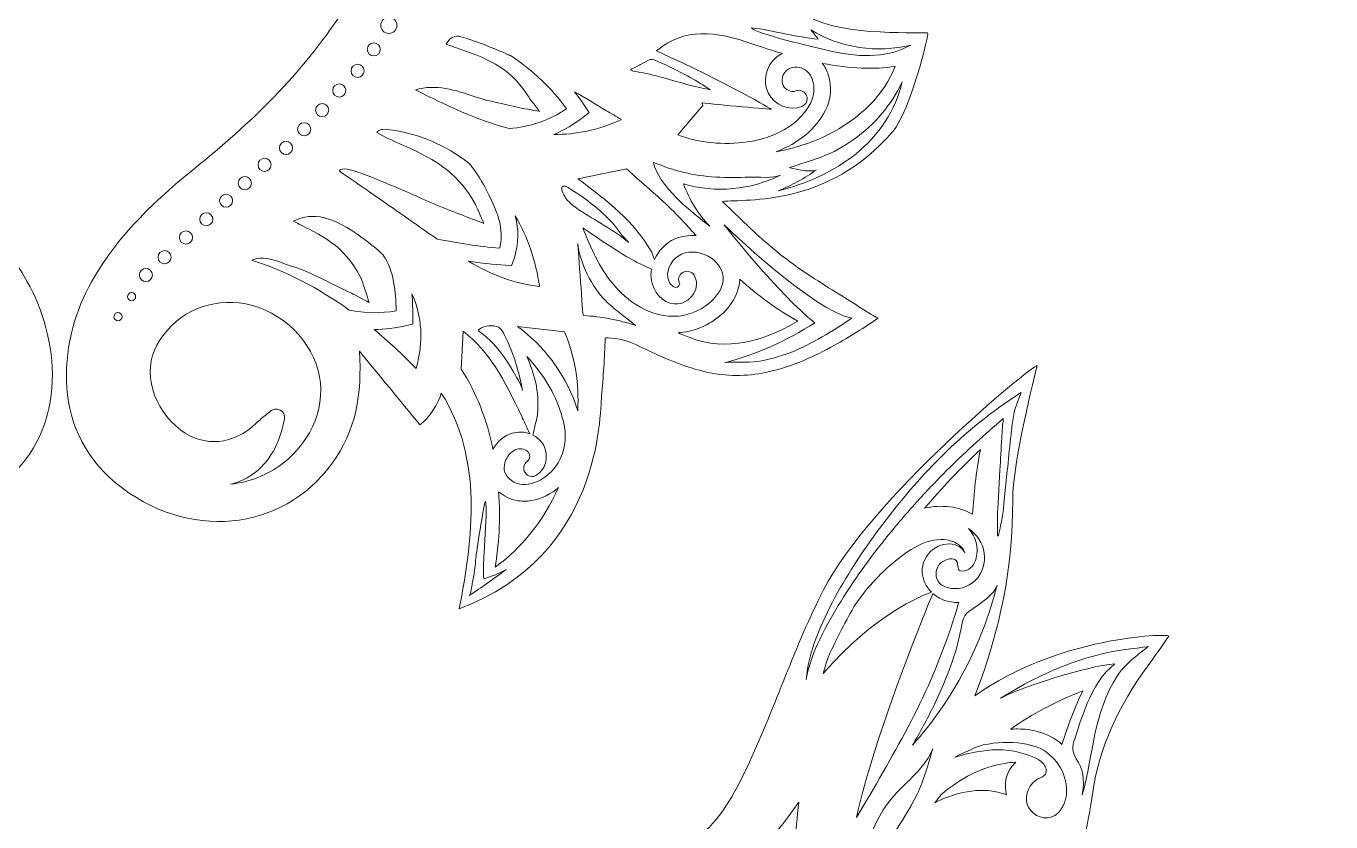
# Model space of a CAD drawing. Header units: millimetres. Extents: x 987 to 1293, y -356 to 1062.
# Drawn here: x 1136.1 to 1293, y 653.1 to 748.9 of the extents above; entities that cross this region are included whole.
import ezdxf

# ---------------------------------------------------------------- set-up
doc = ezdxf.new("R2010")
doc.units = ezdxf.units.MM
doc.header["$MEASUREMENT"] = 0
doc.layers.add('Layer 3', color=7, linetype='Continuous')
doc.layers.add('Layer 4', color=7, linetype='Continuous')

msp = doc.modelspace()

# ---------------------------------------------------------------- linework, layer by layer
at = {"layer": 'Layer 3', "lineweight": 0}
for points, knots in [([(1016.74, 805.78), (1016.9, 805.63), (1017.07, 805.48), (1017.22, 805.33), (1017.57, 804.98), (1017.93, 804.65), (1018.25, 804.27), (1018.34, 804.17), (1018.44, 804.05), (1018.53, 803.93), (1021.75, 801.19), (1028.39, 793.09), (1033.55, 782.46), (1036.34, 776.71), (1041.5, 773.65), (1042.36, 772.68), (1037.65, 773.29), (1031.32, 776.51), (1031.24, 776.54), (1030.9, 776.72), (1029.5, 777.38), (1029.5, 777.38), (1029.5, 777.38), (1029.73, 775.84), (1029.8, 775.47), (1029.86, 775.15), (1029.91, 774.82), (1029.96, 774.51), (1029.91, 774.57), (1029.87, 774.64), (1029.82, 774.7), (1030.01, 774.05), (1030.13, 773.39), (1030.21, 772.72), (1030.3, 772.02), (1031.82, 766.92), (1032.51, 765.06), (1032.7, 764.53), (1032.9, 764.01), (1033.1, 763.49), (1033.32, 762.94), (1033.6, 762.42), (1033.88, 761.91), (1034.42, 760.92), (1034.84, 759.82), (1035.62, 759.01), (1043.05, 751.29), (1047.11, 751.35), (1050.06, 750.15), (1045.86, 747.55), (1035.83, 748.29), (1035.63, 748.1), (1035.42, 747.9), (1037.76, 738.64), (1039.81, 736.25), (1047.61, 727.16), (1057.32, 728.13), (1060.31, 727.82), (1059.79, 727.32), (1059.28, 726.83), (1058.78, 726.35), (1056.81, 724.46), (1054.95, 722.68), (1052.93, 721.12), (1050.83, 719.49), (1048.51, 718.05), (1046.26, 716.65), (1045.22, 716), (1044.14, 715.33), (1043.09, 714.65), (1042.69, 714.39), (1042.18, 714.09), (1041.59, 713.78), (1043.29, 712.62), (1045.02, 711.51), (1046.82, 710.52), (1049.28, 709.16), (1051.88, 707.97), (1054.63, 707.34), (1056.99, 706.79), (1059.41, 706.73), (1061.79, 707.2), (1064.1, 707.66), (1066.32, 708.52), (1068.44, 709.51), (1069.43, 709.97), (1070.41, 710.44), (1071.41, 710.88), (1072.18, 711.21), (1074.41, 711.56), (1074.42, 711.36), (1074.5, 709.03), (1074.63, 706.7), (1074.85, 704.37), (1075.06, 702.06), (1074.85, 685.24), (1091.99, 678.78), (1090.27, 687.21), (1089.15, 696.96), (1094.13, 704.76), (1094.4, 703.58), (1095.68, 701.66), (1096.7, 700.92), (1099.2, 703.98), (1101.59, 706.89), (1103.98, 709.79), (1103.67, 704.61), (1104.35, 700.28), (1107.32, 696.22), (1113.28, 688.1), (1124.68, 686.84), (1133.31, 693.96), (1141.53, 700.75), (1139.88, 711.68), (1136.21, 718.16), (1132.99, 723.88), (1128.3, 728.19), (1123.26, 732.25), (1116.49, 737.72), (1110.38, 743.8), (1105.64, 751.22), (1101.57, 757.59), (1100.49, 764.31), (1102.34, 771.5), (1103.3, 775.22), (1104.51, 778.91), (1105.95, 782.47), (1110.1, 792.8), (1110.67, 802.93), (1105.61, 813.23), (1101.13, 822.34), (1096.13, 831.01), (1089.63, 838.89), (1081.52, 848.71), (1072.85, 857.83), (1062.86, 865.78), (1058.31, 868.83), (1047.22, 887.77), (1038.05, 892.97), (1037.89, 893.06), (1035.97, 893.93), (1035.97, 893.93), (1035.97, 893.93), (1045.48, 872.94), (1045.83, 863.03), (1045.76, 860.18), (1044.68, 857.16), (1043.86, 855.04), (1043, 852.82), (1041.94, 850.68), (1041.24, 848.4), (1040.86, 847.19), (1040.55, 845.96), (1040.21, 844.74), (1040.19, 844.39), (1040.16, 844.03), (1040.14, 843.68), (1040.07, 842.07), (1040.1, 840.4), (1040.5, 838.83), (1040.53, 838.71), (1040.8, 837.85), (1040.8, 837.85), (1040.8, 837.55), (1036.53, 841.27), (1036.53, 841.27), (1036.53, 841.27), (1036, 836.04), (1035.72, 834.26), (1035.5, 832.77), (1035.24, 831.29), (1035.04, 829.8), (1034.96, 829.19), (1034.93, 828.57), (1034.84, 827.95), (1034.77, 827.53), (1035.09, 824.01), (1035.27, 822.26), (1035.43, 821.57), (1035.52, 820.85), (1035.64, 820.19), (1035.94, 818.65), (1036.73, 817.29), (1037.17, 815.79), (1037.23, 815.59), (1037.05, 815.41), (1036.85, 815.49), (1035.14, 816.17), (1030.01, 819.1), (1030.01, 819.1), (1029.83, 819.25), (1028.55, 820.12), (1028.55, 820.12), (1028.55, 820.12), (1028.45, 818.7), (1028.38, 818.32), (1026.44, 808.35), (1031.28, 800.23), (1031.74, 799.38), (1031.17, 799.85), (1030.59, 800.31), (1029.99, 800.76), (1029.95, 800.77), (1029.92, 800.8), (1029.89, 800.83), (1026.79, 803.16), (1023.38, 805.13), (1019.14, 805.86), (1019.1, 805.87), (1018.05, 805.87), (1017.36, 805.86), (1017.24, 805.84), (1017.12, 805.82), (1016.99, 805.8), (1016.91, 805.8), (1016.83, 805.79), (1016.74, 805.78)], [0, 0, 0, 0, 1, 1, 1, 2, 2, 2, 3, 3, 3, 4, 4, 4, 5, 5, 5, 6, 6, 6, 7, 7, 7, 8, 8, 8, 9, 9, 9, 10, 10, 10, 11, 11, 11, 12, 12, 12, 13, 13, 13, 14, 14, 14, 15, 15, 15, 16, 16, 16, 17, 17, 17, 18, 18, 18, 19, 19, 19, 20, 20, 20, 21, 21, 21, 22, 22, 22, 23, 23, 23, 24, 24, 24, 25, 25, 25, 26, 26, 26, 27, 27, 27, 28, 28, 28, 29, 29, 29, 30, 30, 30, 31, 31, 31, 32, 32, 32, 33, 33, 33, 34, 34, 34, 35, 35, 35, 36, 36, 36, 37, 37, 37, 38, 38, 38, 39, 39, 39, 40, 40, 40, 41, 41, 41, 42, 42, 42, 43, 43, 43, 44, 44, 44, 45, 45, 45, 46, 46, 46, 47, 47, 47, 48, 48, 48, 49, 49, 49, 50, 50, 50, 51, 51, 51, 52, 52, 52, 53, 53, 53, 54, 54, 54, 55, 55, 55, 56, 56, 56, 57, 57, 57, 58, 58, 58, 59, 59, 59, 60, 60, 60, 61, 61, 61, 62, 62, 62, 63, 63, 63, 64, 64, 64, 65, 65, 65, 66, 66, 66, 67, 67, 67, 68, 68, 68, 69, 69, 69, 70, 70, 70, 71, 71, 71, 72, 72, 72, 72]), ([(1263.16, 805.8), (1263.03, 805.82), (1262.91, 805.84), (1262.79, 805.86), (1262.1, 805.87), (1261.05, 805.87), (1261.01, 805.86), (1256.77, 805.13), (1253.36, 803.16), (1250.26, 800.83), (1250.23, 800.8), (1250.2, 800.77), (1250.16, 800.76), (1249.57, 800.31), (1248.98, 799.85), (1248.41, 799.38), (1248.87, 800.23), (1253.71, 808.35), (1251.77, 818.32), (1251.7, 818.7), (1251.6, 820.12), (1251.6, 820.12), (1251.6, 820.12), (1250.32, 819.25), (1250.14, 819.1), (1250.14, 819.1), (1245.01, 816.17), (1243.3, 815.49), (1243.1, 815.41), (1242.92, 815.59), (1242.98, 815.79), (1243.42, 817.29), (1244.21, 818.65), (1244.51, 820.19), (1244.63, 820.85), (1244.72, 821.57), (1244.88, 822.26), (1245.06, 824.01), (1245.38, 827.53), (1245.31, 827.95), (1245.23, 828.57), (1245.19, 829.19), (1245.11, 829.8), (1244.91, 831.29), (1244.65, 832.77), (1244.43, 834.26), (1244.15, 836.04), (1243.62, 841.27), (1243.62, 841.27), (1243.62, 841.27), (1239.35, 837.55), (1239.35, 837.85), (1239.35, 837.85), (1239.62, 838.71), (1239.65, 838.83), (1240.05, 840.4), (1240.08, 842.07), (1240.01, 843.68), (1239.99, 844.03), (1239.96, 844.39), (1239.94, 844.74), (1239.6, 845.96), (1239.29, 847.19), (1238.91, 848.4), (1238.21, 850.68), (1237.16, 852.82), (1236.29, 855.04), (1235.47, 857.16), (1234.39, 860.18), (1234.32, 863.03), (1234.67, 872.94), (1244.18, 893.93), (1244.18, 893.93), (1244.18, 893.93), (1242.27, 893.06), (1242.1, 892.97), (1232.93, 887.77), (1221.84, 868.83), (1217.29, 865.78), (1207.3, 857.83), (1198.63, 848.71), (1190.53, 838.89), (1184.02, 831.01), (1179.02, 822.34), (1174.54, 813.23), (1169.48, 802.93), (1170.05, 792.8), (1174.21, 782.47), (1175.64, 778.91), (1176.85, 775.22), (1177.81, 771.5), (1179.66, 764.31), (1178.58, 757.59), (1174.51, 751.22), (1169.77, 743.8), (1163.66, 737.72), (1156.89, 732.25), (1151.85, 728.19), (1147.17, 723.88), (1143.94, 718.16), (1140.27, 711.68), (1138.62, 700.75), (1146.84, 693.96), (1155.47, 686.84), (1166.87, 688.1), (1172.83, 696.22), (1175.8, 700.28), (1176.48, 704.61), (1176.18, 709.79), (1178.56, 706.89), (1180.95, 703.98), (1183.45, 700.92), (1184.47, 701.66), (1185.75, 703.58), (1186.02, 704.76), (1191, 696.96), (1189.88, 687.21), (1188.16, 678.78), (1205.3, 685.24), (1205.09, 702.06), (1205.3, 704.37), (1205.52, 706.7), (1205.65, 709.03), (1205.73, 711.36), (1205.74, 711.56), (1207.97, 711.21), (1208.74, 710.88), (1209.74, 710.44), (1210.73, 709.97), (1211.71, 709.51), (1213.84, 708.52), (1216.05, 707.66), (1218.36, 707.2), (1220.74, 706.73), (1223.16, 706.79), (1225.52, 707.34), (1228.27, 707.97), (1230.87, 709.16), (1233.33, 710.52), (1235.13, 711.51), (1236.86, 712.62), (1238.56, 713.78), (1237.97, 714.09), (1237.46, 714.39), (1237.06, 714.65), (1236.01, 715.33), (1234.94, 716), (1233.89, 716.65), (1231.64, 718.05), (1229.32, 719.49), (1227.22, 721.12), (1225.2, 722.68), (1223.34, 724.46), (1221.37, 726.35), (1220.87, 726.83), (1220.36, 727.32), (1219.84, 727.82), (1222.83, 728.13), (1232.54, 727.16), (1240.34, 736.25), (1242.39, 738.64), (1244.73, 747.9), (1244.53, 748.1), (1244.32, 748.29), (1234.29, 747.55), (1230.09, 750.15), (1233.04, 751.35), (1237.1, 751.29), (1244.53, 759.01), (1245.31, 759.82), (1245.73, 760.92), (1246.27, 761.91), (1246.55, 762.42), (1246.83, 762.94), (1247.05, 763.49), (1247.25, 764.01), (1247.45, 764.53), (1247.64, 765.06), (1248.33, 766.92), (1249.86, 772.02), (1249.94, 772.72), (1250.02, 773.39), (1250.14, 774.05), (1250.33, 774.7), (1250.28, 774.64), (1250.24, 774.57), (1250.19, 774.51), (1250.24, 774.82), (1250.29, 775.15), (1250.35, 775.47), (1250.42, 775.84), (1250.65, 777.38), (1250.65, 777.38), (1250.65, 777.38), (1249.25, 776.72), (1248.91, 776.54), (1248.84, 776.51), (1242.5, 773.29), (1237.79, 772.68), (1238.65, 773.65), (1243.81, 776.71), (1246.6, 782.46), (1251.76, 793.09), (1258.4, 801.19), (1261.62, 803.93), (1261.71, 804.05), (1261.81, 804.17), (1261.9, 804.27), (1262.22, 804.65), (1262.58, 804.98), (1262.93, 805.33), (1263.08, 805.48), (1263.25, 805.63), (1263.41, 805.78), (1263.32, 805.79), (1263.24, 805.8), (1263.16, 805.8)], [0, 0, 0, 0, 1, 1, 1, 2, 2, 2, 3, 3, 3, 4, 4, 4, 5, 5, 5, 6, 6, 6, 7, 7, 7, 8, 8, 8, 9, 9, 9, 10, 10, 10, 11, 11, 11, 12, 12, 12, 13, 13, 13, 14, 14, 14, 15, 15, 15, 16, 16, 16, 17, 17, 17, 18, 18, 18, 19, 19, 19, 20, 20, 20, 21, 21, 21, 22, 22, 22, 23, 23, 23, 24, 24, 24, 25, 25, 25, 26, 26, 26, 27, 27, 27, 28, 28, 28, 29, 29, 29, 30, 30, 30, 31, 31, 31, 32, 32, 32, 33, 33, 33, 34, 34, 34, 35, 35, 35, 36, 36, 36, 37, 37, 37, 38, 38, 38, 39, 39, 39, 40, 40, 40, 41, 41, 41, 42, 42, 42, 43, 43, 43, 44, 44, 44, 45, 45, 45, 46, 46, 46, 47, 47, 47, 48, 48, 48, 49, 49, 49, 50, 50, 50, 51, 51, 51, 52, 52, 52, 53, 53, 53, 54, 54, 54, 55, 55, 55, 56, 56, 56, 57, 57, 57, 58, 58, 58, 59, 59, 59, 60, 60, 60, 61, 61, 61, 62, 62, 62, 63, 63, 63, 64, 64, 64, 65, 65, 65, 66, 66, 66, 67, 67, 67, 68, 68, 68, 69, 69, 69, 70, 70, 70, 71, 71, 71, 72, 72, 72, 72]), ([(1180.68, 749.02), (1180.68, 748.48), (1180.24, 748.05), (1179.71, 748.05), (1179.17, 748.05), (1178.74, 748.48), (1178.74, 749.02), (1178.74, 749.56), (1179.17, 749.99), (1179.71, 749.99), (1180.24, 749.99), (1180.68, 749.56), (1180.68, 749.02)], [0, 0, 0, 0, 1, 1, 1, 2, 2, 2, 3, 3, 3, 4, 4, 4, 4]), ([(1225.34, 740.89), (1226.07, 739.41), (1227.89, 738.68), (1229.4, 739.26), (1229.91, 739.46), (1230.17, 740.04), (1229.97, 740.55), (1229.78, 741.07), (1229.2, 741.33), (1228.68, 741.13), (1228.14, 740.92), (1227.41, 741.23), (1227.14, 741.78), (1226.86, 742.34), (1227.04, 743.15), (1227.55, 743.58), (1228.07, 744.03), (1228.92, 744.12), (1229.57, 743.8), (1230.22, 743.49), (1230.53, 742.89), (1230.68, 742.44), (1230.97, 741.57), (1230.88, 740.52), (1230.46, 739.71), (1228.7, 736.32), (1224.92, 735.29), (1222.82, 734.98), (1220.04, 734.57), (1216.95, 734.9), (1214.46, 735.83), (1214.46, 735.83), (1217.5, 739.36), (1217.5, 739.36), (1217.5, 739.36), (1217.44, 739.6), (1217.38, 739.7), (1219.13, 739.46), (1225.74, 738.91), (1225.74, 738.91), (1225.74, 738.91), (1220.69, 741.98), (1211.92, 745.94), (1215.25, 748.79), (1219, 748.35), (1223.51, 746.77), (1224.73, 746.34), (1225.91, 745.96), (1227.05, 745.62), (1226.76, 745.48), (1226.49, 745.31), (1226.25, 745.1), (1225.05, 744.08), (1224.66, 742.27), (1225.34, 740.89)], [0, 0, 0, 0, 1, 1, 1, 2, 2, 2, 3, 3, 3, 4, 4, 4, 5, 5, 5, 6, 6, 6, 7, 7, 7, 8, 8, 8, 9, 9, 9, 10, 10, 10, 11, 11, 11, 12, 12, 12, 13, 13, 13, 14, 14, 14, 15, 15, 15, 16, 16, 16, 17, 17, 17, 18, 18, 18, 18]), ([(1194.17, 736.6), (1190.38, 737.57), (1186.69, 739.38), (1182.92, 741.25), (1185.36, 742), (1187.65, 741.24), (1190.21, 740.39), (1191.87, 739.84), (1193.21, 739.63), (1195.45, 739.11), (1195.95, 738.99), (1197.82, 738.66), (1197.82, 738.66), (1197.82, 738.66), (1196.58, 740.31), (1196.38, 740.63), (1194.21, 744.09), (1191.07, 745.19), (1188.03, 746.25), (1187.56, 746.41), (1187.08, 746.58), (1186.61, 746.76), (1187.25, 747.89), (1187.92, 747.8), (1188.66, 747.57), (1190.51, 746.97), (1192.28, 746.3), (1193.91, 745.56), (1194.1, 745.48), (1194.28, 745.39), (1194.46, 745.31), (1197.02, 743.62), (1199.3, 741.45), (1201.08, 738.97), (1199.05, 737.58), (1196.63, 736.77), (1194.17, 736.6)], [0, 0, 0, 0, 1, 1, 1, 2, 2, 2, 3, 3, 3, 4, 4, 4, 5, 5, 5, 6, 6, 6, 7, 7, 7, 8, 8, 8, 9, 9, 9, 10, 10, 10, 11, 11, 11, 12, 12, 12, 12]), ([(1230.49, 748.47), (1234.04, 746.31), (1238.46, 745.64), (1242.49, 746.64), (1239.49, 744.96), (1235.76, 745.19), (1232.42, 746.02), (1230.84, 746.41), (1223.81, 748.02), (1223.34, 748.71), (1226.02, 748.43), (1228.64, 747.57), (1231.37, 747.36), (1231.07, 747.73), (1230.78, 748.1), (1230.49, 748.47)], [0, 0, 0, 0, 1, 1, 1, 2, 2, 2, 3, 3, 3, 4, 4, 4, 5, 5, 5, 5]), ([(1177.89, 746.91), (1178.33, 746.91), (1178.68, 746.56), (1178.68, 746.12), (1178.68, 745.68), (1178.33, 745.33), (1177.89, 745.33), (1177.46, 745.33), (1177.1, 745.68), (1177.1, 746.12), (1177.1, 746.56), (1177.46, 746.91), (1177.89, 746.91)], [0, 0, 0, 0, 1, 1, 1, 2, 2, 2, 3, 3, 3, 4, 4, 4, 4]), ([(1175.95, 744.33), (1176.38, 744.33), (1176.74, 743.98), (1176.74, 743.54), (1176.74, 743.11), (1176.38, 742.75), (1175.95, 742.75), (1175.51, 742.75), (1175.16, 743.11), (1175.16, 743.54), (1175.16, 743.98), (1175.51, 744.33), (1175.95, 744.33)], [0, 0, 0, 0, 1, 1, 1, 2, 2, 2, 3, 3, 3, 4, 4, 4, 4]), ([(1209.9, 743.36), (1209.51, 743.42), (1209.1, 743.47), (1208.77, 743.69), (1209.18, 743.89), (1209.59, 744.1), (1210, 744.3), (1210.37, 744.49), (1210.77, 744.77), (1211.16, 744.89), (1211.47, 744.99), (1211.94, 744.72), (1212.23, 744.6), (1212.63, 744.44), (1213.03, 744.26), (1213.42, 744.07), (1215.13, 743.25), (1216.79, 742.32), (1218.38, 741.27), (1217.66, 741.42), (1216.94, 741.56), (1216.23, 741.74), (1214.11, 742.25), (1212.05, 743.02), (1209.9, 743.36)], [0, 0, 0, 0, 1, 1, 1, 2, 2, 2, 3, 3, 3, 4, 4, 4, 5, 5, 5, 6, 6, 6, 7, 7, 7, 8, 8, 8, 8]), ([(1232.58, 743.07), (1232.41, 743.58), (1232.16, 744.04), (1231.85, 744.44), (1235.23, 743.8), (1238.15, 743.68), (1240.64, 744.09), (1239.33, 740.72), (1236.41, 737.75), (1232.4, 735.79), (1230.47, 734.83), (1228.4, 734.18), (1226.29, 733.81), (1228.99, 734.81), (1231.06, 736.51), (1232.24, 738.79), (1232.91, 740.08), (1233.03, 741.68), (1232.58, 743.07)], [0, 0, 0, 0, 1, 1, 1, 2, 2, 2, 3, 3, 3, 4, 4, 4, 5, 5, 5, 6, 6, 6, 6]), ([(1173.74, 741.97), (1174.18, 741.97), (1174.53, 741.62), (1174.53, 741.18), (1174.53, 740.74), (1174.18, 740.39), (1173.74, 740.39), (1173.31, 740.39), (1172.96, 740.74), (1172.96, 741.18), (1172.96, 741.62), (1173.31, 741.97), (1173.74, 741.97)], [0, 0, 0, 0, 1, 1, 1, 2, 2, 2, 3, 3, 3, 4, 4, 4, 4]), ([(1203.08, 737.96), (1203.08, 737.96), (1203.79, 738.53), (1203.79, 738.53), (1203.79, 738.53), (1203.29, 739.3), (1203.29, 739.3), (1202.89, 739.89), (1202.47, 740.47), (1202.04, 741.03), (1203.27, 740.3), (1204.53, 739.55), (1205.83, 738.78), (1206.44, 738.42), (1207.07, 738.05), (1207.71, 737.67), (1204.87, 736.39), (1202.18, 735.87), (1199.57, 735.88), (1200.83, 736.42), (1202.01, 737.11), (1203.08, 737.96)], [0, 0, 0, 0, 1, 1, 1, 2, 2, 2, 3, 3, 3, 4, 4, 4, 5, 5, 5, 6, 6, 6, 7, 7, 7, 7]), ([(1235.92, 733.57), (1233.21, 731.37), (1229.94, 729.96), (1226.56, 729.09), (1228.18, 729.77), (1229.73, 730.62), (1231.16, 731.64), (1230.51, 731.18), (1227.89, 731.91), (1227.89, 731.91), (1227.89, 731.91), (1230.64, 732.74), (1231.72, 733.16), (1233.12, 733.71), (1234.45, 734.44), (1235.67, 735.31), (1238.14, 737.08), (1240.18, 739.45), (1241.46, 742.21), (1240.72, 738.8), (1238.62, 735.77), (1235.92, 733.57)], [0, 0, 0, 0, 1, 1, 1, 2, 2, 2, 3, 3, 3, 4, 4, 4, 5, 5, 5, 6, 6, 6, 7, 7, 7, 7]), ([(1171.68, 739.61), (1172.12, 739.61), (1172.47, 739.25), (1172.47, 738.82), (1172.47, 738.38), (1172.12, 738.03), (1171.68, 738.03), (1171.25, 738.03), (1170.89, 738.38), (1170.89, 738.82), (1170.89, 739.25), (1171.25, 739.61), (1171.68, 739.61)], [0, 0, 0, 0, 1, 1, 1, 2, 2, 2, 3, 3, 3, 4, 4, 4, 4]), ([(1169.52, 737.3), (1169.95, 737.3), (1170.31, 736.95), (1170.31, 736.51), (1170.31, 736.08), (1169.95, 735.72), (1169.52, 735.72), (1169.08, 735.72), (1168.73, 736.08), (1168.73, 736.51), (1168.73, 736.95), (1169.08, 737.3), (1169.52, 737.3)], [0, 0, 0, 0, 1, 1, 1, 2, 2, 2, 3, 3, 3, 4, 4, 4, 4]), ([(1185.51, 723.28), (1182.91, 725.13), (1180.3, 726.95), (1177.56, 728.84), (1176.3, 729.72), (1175.03, 730.61), (1173.74, 731.5), (1173.8, 731.56), (1173.85, 731.61), (1173.92, 731.65), (1174.43, 731.92), (1175.61, 731.49), (1176.25, 731.26), (1178.52, 730.43), (1180.78, 729.44), (1182.98, 728.48), (1183.97, 728.04), (1184.96, 727.61), (1185.95, 727.19), (1186.41, 727), (1186.88, 726.82), (1187.52, 726.57), (1187.89, 726.43), (1188.33, 726.26), (1188.86, 726.05), (1189.25, 725.9), (1191.14, 725.18), (1191.14, 725.18), (1191.14, 725.18), (1190.3, 727.07), (1190.12, 727.44), (1187.95, 731.66), (1184.4, 733.25), (1181.27, 734.65), (1180.21, 735.12), (1179.19, 735.58), (1178.25, 736.11), (1178.49, 736.49), (1178.9, 736.58), (1179.84, 736.46), (1183.33, 736), (1186.58, 734.57), (1189.34, 732.44), (1190.31, 731.28), (1191.19, 729.83), (1192.08, 727.9), (1192.5, 727.01), (1192.91, 726.04), (1193.1, 725.05), (1193.28, 724.1), (1193.26, 723.13), (1193.05, 722.2), (1190.53, 722.41), (1188, 722.82), (1185.51, 723.28)], [0, 0, 0, 0, 1, 1, 1, 2, 2, 2, 3, 3, 3, 4, 4, 4, 5, 5, 5, 6, 6, 6, 7, 7, 7, 8, 8, 8, 9, 9, 9, 10, 10, 10, 11, 11, 11, 12, 12, 12, 13, 13, 13, 14, 14, 14, 15, 15, 15, 16, 16, 16, 17, 17, 17, 18, 18, 18, 18]), ([(1167.34, 735.05), (1167.77, 735.05), (1168.13, 734.7), (1168.13, 734.26), (1168.13, 733.83), (1167.77, 733.47), (1167.34, 733.47), (1166.9, 733.47), (1166.55, 733.83), (1166.55, 734.26), (1166.55, 734.7), (1166.9, 735.05), (1167.34, 735.05)], [0, 0, 0, 0, 1, 1, 1, 2, 2, 2, 3, 3, 3, 4, 4, 4, 4]), ([(1164.76, 733.02), (1165.19, 733.02), (1165.55, 732.66), (1165.55, 732.23), (1165.55, 731.79), (1165.19, 731.44), (1164.76, 731.44), (1164.32, 731.44), (1163.97, 731.79), (1163.97, 732.23), (1163.97, 732.66), (1164.32, 733.02), (1164.76, 733.02)], [0, 0, 0, 0, 1, 1, 1, 2, 2, 2, 3, 3, 3, 4, 4, 4, 4]), ([(1202.46, 730.53), (1202.46, 730.53), (1208.31, 731.74), (1208.31, 731.74), (1208.88, 731.22), (1209.48, 730.7), (1210.1, 730.15), (1211.83, 728.63), (1213.61, 727.06), (1215.21, 725.32), (1215.21, 725.32), (1215.33, 725.19), (1215.33, 725.19), (1215.78, 724.7), (1216.23, 724.2), (1216.68, 723.71), (1215.8, 723.78), (1214.92, 723.65), (1214.13, 723.31), (1213.01, 722.82), (1212.14, 721.91), (1211.66, 720.84), (1211.53, 721.23), (1211.41, 721.57), (1211.33, 721.71), (1209.24, 725.44), (1205.96, 727.93), (1202.46, 730.53)], [0, 0, 0, 0, 1, 1, 1, 2, 2, 2, 3, 3, 3, 4, 4, 4, 5, 5, 5, 6, 6, 6, 7, 7, 7, 8, 8, 8, 9, 9, 9, 9]), ([(1215.16, 729.94), (1215.84, 728.04), (1216.92, 726.28), (1218.32, 724.84), (1216.17, 726.5), (1212.08, 729.74), (1211.54, 732.53), (1213.98, 731.52), (1216.38, 730.91), (1219.03, 730.76), (1220.38, 730.68), (1221.73, 730.69), (1223.07, 730.75), (1224.07, 730.79), (1225.96, 730.55), (1226.83, 730.99), (1223.26, 729.19), (1219, 728.8), (1215.16, 729.94)], [0, 0, 0, 0, 1, 1, 1, 2, 2, 2, 3, 3, 3, 4, 4, 4, 5, 5, 5, 6, 6, 6, 6]), ([(1162.38, 730.81), (1162.81, 730.81), (1163.17, 730.45), (1163.17, 730.02), (1163.17, 729.58), (1162.81, 729.23), (1162.38, 729.23), (1161.94, 729.23), (1161.59, 729.58), (1161.59, 730.02), (1161.59, 730.45), (1161.94, 730.81), (1162.38, 730.81)], [0, 0, 0, 0, 1, 1, 1, 2, 2, 2, 3, 3, 3, 4, 4, 4, 4]), ([(1160.13, 728.7), (1160.57, 728.7), (1160.92, 728.35), (1160.92, 727.92), (1160.92, 727.48), (1160.57, 727.13), (1160.13, 727.13), (1159.7, 727.13), (1159.34, 727.48), (1159.34, 727.92), (1159.34, 728.35), (1159.7, 728.7), (1160.13, 728.7)], [0, 0, 0, 0, 1, 1, 1, 2, 2, 2, 3, 3, 3, 4, 4, 4, 4]), ([(1200.56, 729.58), (1200.81, 729.89), (1201.42, 729.39), (1201.67, 729.24), (1202.57, 728.69), (1203.43, 728.08), (1204.26, 727.42), (1205.08, 726.76), (1205.86, 726.04), (1206.58, 725.28), (1207.26, 724.57), (1207.83, 723.51), (1208.57, 722.9), (1206.73, 724.42), (1204.57, 725.5), (1202.58, 726.83), (1202.02, 727.2), (1201.46, 727.61), (1201.06, 728.15), (1200.89, 728.38), (1200.31, 729.29), (1200.56, 729.58)], [0, 0, 0, 0, 1, 1, 1, 2, 2, 2, 3, 3, 3, 4, 4, 4, 5, 5, 5, 6, 6, 6, 7, 7, 7, 7]), ([(1157.75, 726.46), (1158.18, 726.46), (1158.54, 726.11), (1158.54, 725.68), (1158.54, 725.24), (1158.18, 724.89), (1157.75, 724.89), (1157.31, 724.89), (1156.96, 725.24), (1156.96, 725.68), (1156.96, 726.11), (1157.31, 726.46), (1157.75, 726.46)], [0, 0, 0, 0, 1, 1, 1, 2, 2, 2, 3, 3, 3, 4, 4, 4, 4]), ([(1174.95, 714.74), (1171.17, 717.46), (1167.35, 719.42), (1163.24, 720.75), (1164.51, 721.3), (1165.68, 720.87), (1167.06, 720.36), (1167.44, 720.22), (1167.83, 720.07), (1168.22, 719.96), (1169.63, 719.53), (1171.01, 718.84), (1172.61, 718.04), (1173.42, 717.63), (1174.26, 717.21), (1175.21, 716.77), (1175.58, 716.6), (1177.33, 715.66), (1177.33, 715.66), (1177.33, 715.66), (1176.71, 717.67), (1176.56, 718.05), (1174.94, 722.09), (1171.88, 723.61), (1169.18, 724.96), (1168.86, 725.12), (1168.54, 725.28), (1168.23, 725.44), (1170.65, 726.63), (1172.99, 726.01), (1176.51, 723.46), (1177.44, 722.79), (1178.28, 722.1), (1179.03, 721.39), (1179.03, 721.38), (1179.04, 721.37), (1179.04, 721.37), (1180.33, 719.43), (1180.56, 716.95), (1180.58, 714.66), (1178.73, 714.33), (1176.81, 714.36), (1174.95, 714.74)], [0, 0, 0, 0, 1, 1, 1, 2, 2, 2, 3, 3, 3, 4, 4, 4, 5, 5, 5, 6, 6, 6, 7, 7, 7, 8, 8, 8, 9, 9, 9, 10, 10, 10, 11, 11, 11, 12, 12, 12, 13, 13, 13, 14, 14, 14, 14]), ([(1189.31, 720.62), (1190.77, 720.41), (1192.24, 720.24), (1193.72, 720.15), (1193.72, 720.15), (1194.48, 720.09), (1194.48, 720.09), (1194.48, 720.09), (1194.73, 720.82), (1194.73, 720.82), (1195.24, 722.29), (1195.36, 723.89), (1195.06, 725.42), (1195.02, 725.65), (1194.97, 725.87), (1194.91, 726.08), (1196.41, 723.52), (1197.43, 720.63), (1197.82, 717.57), (1194.82, 717.95), (1192.01, 718.96), (1189.31, 720.62)], [0, 0, 0, 0, 1, 1, 1, 2, 2, 2, 3, 3, 3, 4, 4, 4, 5, 5, 5, 6, 6, 6, 7, 7, 7, 7]), ([(1155.3, 724.28), (1155.74, 724.28), (1156.09, 723.93), (1156.09, 723.49), (1156.09, 723.06), (1155.74, 722.7), (1155.3, 722.7), (1154.87, 722.7), (1154.51, 723.06), (1154.51, 723.49), (1154.51, 723.93), (1154.87, 724.28), (1155.3, 724.28)], [0, 0, 0, 0, 1, 1, 1, 2, 2, 2, 3, 3, 3, 4, 4, 4, 4]), ([(1219.93, 718.7), (1219.99, 717.81), (1219.51, 716.8), (1218.63, 715.93), (1217.55, 714.87), (1216.06, 714.18), (1214.55, 714.03), (1211.28, 713.72), (1208.3, 715.86), (1206.6, 717.97), (1205.02, 719.92), (1203.97, 722.26), (1203.05, 724.64), (1204, 723.99), (1204.91, 723.37), (1205.69, 722.86), (1206.86, 722.09), (1207.89, 721.44), (1208.65, 720.99), (1209.35, 720.57), (1210.52, 720.03), (1211.31, 719.67), (1211.23, 719.22), (1211.22, 718.77), (1211.3, 718.32), (1211.52, 717), (1212.55, 715.61), (1214.09, 715.49), (1214.97, 715.41), (1215.87, 715.9), (1216.37, 716.71), (1216.82, 717.44), (1216.84, 718.27), (1216.43, 718.94), (1216.14, 719.41), (1215.53, 719.56), (1215.06, 719.28), (1214.58, 718.99), (1214.43, 718.38), (1214.72, 717.9), (1214.72, 717.88), (1214.7, 717.77), (1214.58, 717.65), (1214.48, 717.54), (1214.33, 717.47), (1214.24, 717.48), (1213.76, 717.52), (1213.36, 718.12), (1213.27, 718.65), (1213.09, 719.75), (1213.82, 720.99), (1214.93, 721.47), (1216.03, 721.96), (1217.45, 721.76), (1218.54, 720.98), (1219.36, 720.38), (1219.88, 719.53), (1219.93, 718.7)], [0, 0, 0, 0, 1, 1, 1, 2, 2, 2, 3, 3, 3, 4, 4, 4, 5, 5, 5, 6, 6, 6, 7, 7, 7, 8, 8, 8, 9, 9, 9, 10, 10, 10, 11, 11, 11, 12, 12, 12, 13, 13, 13, 14, 14, 14, 15, 15, 15, 16, 16, 16, 17, 17, 17, 18, 18, 18, 19, 19, 19, 19]), ([(1235.39, 713.77), (1233.06, 712.19), (1230.67, 710.69), (1228.06, 709.66), (1226.77, 709.16), (1225.44, 708.77), (1224.07, 708.56), (1222.76, 708.35), (1221.35, 708.63), (1220.08, 708.4), (1223.91, 709.39), (1227.61, 711.09), (1230.94, 713.22), (1226.72, 716.55), (1220.04, 725), (1220.04, 725), (1220.04, 725), (1230.85, 714.57), (1235.39, 713.77)], [0, 0, 0, 0, 1, 1, 1, 2, 2, 2, 3, 3, 3, 4, 4, 4, 5, 5, 5, 6, 6, 6, 6]), ([(1203.12, 714.09), (1203.01, 714.1), (1202.53, 722.03), (1202.43, 722.77), (1202.68, 720.4), (1204.14, 717.53), (1205.8, 715.86), (1206.28, 715.37), (1206.82, 714.94), (1207.36, 714.51), (1208.04, 713.97), (1208.73, 713.42), (1209.41, 712.88), (1207.38, 713.57), (1205.26, 713.98), (1203.12, 714.09)], [0, 0, 0, 0, 1, 1, 1, 2, 2, 2, 3, 3, 3, 4, 4, 4, 5, 5, 5, 5]), ([(1152.73, 721.91), (1153.16, 721.91), (1153.51, 721.56), (1153.51, 721.12), (1153.51, 720.69), (1153.16, 720.33), (1152.73, 720.33), (1152.29, 720.33), (1151.94, 720.69), (1151.94, 721.12), (1151.94, 721.56), (1152.29, 721.91), (1152.73, 721.91)], [0, 0, 0, 0, 1, 1, 1, 2, 2, 2, 3, 3, 3, 4, 4, 4, 4]), ([(1149.7, 718.97), (1149.7, 719.4), (1150.05, 719.76), (1150.49, 719.76), (1150.92, 719.76), (1151.27, 719.4), (1151.27, 718.97), (1151.27, 718.53), (1150.92, 718.18), (1150.49, 718.18), (1150.05, 718.18), (1149.7, 718.53), (1149.7, 718.97)], [0, 0, 0, 0, 1, 1, 1, 2, 2, 2, 3, 3, 3, 4, 4, 4, 4]), ([(1221.93, 718.45), (1224.01, 716.59), (1226.29, 714.86), (1228.93, 713.43), (1223.97, 710.43), (1219.35, 709.85), (1215.2, 711.71), (1215.2, 711.71), (1214.77, 711.9), (1214.77, 711.9), (1214.68, 711.94), (1214.59, 711.98), (1214.5, 712.02), (1214.58, 712.03), (1214.66, 712.03), (1214.74, 712.04), (1216.73, 712.23), (1218.6, 713.11), (1220.03, 714.5), (1221.22, 715.67), (1221.89, 717.09), (1221.93, 718.45)], [0, 0, 0, 0, 1, 1, 1, 2, 2, 2, 3, 3, 3, 4, 4, 4, 5, 5, 5, 6, 6, 6, 7, 7, 7, 7]), ([(1148.76, 715.87), (1148.49, 715.87), (1148.27, 716.09), (1148.27, 716.36), (1148.27, 716.63), (1148.49, 716.85), (1148.76, 716.85), (1149.03, 716.85), (1149.25, 716.63), (1149.25, 716.36), (1149.25, 716.09), (1149.03, 715.87), (1148.76, 715.87)], [0, 0, 0, 0, 1, 1, 1, 2, 2, 2, 3, 3, 3, 4, 4, 4, 4]), ([(1166.88, 696.24), (1165.06, 694.86), (1162.93, 694.04), (1160.67, 693.78), (1161.61, 694), (1162.48, 694.4), (1163.28, 694.96), (1165.31, 696.37), (1166.64, 698.69), (1167.14, 701.67), (1167.21, 702.08), (1167.02, 702.49), (1166.66, 702.7), (1166.5, 702.79), (1166.33, 702.83), (1166.16, 702.83), (1165.93, 702.83), (1165.7, 702.76), (1165.52, 702.61), (1165.34, 702.46), (1165.17, 702.32), (1164.99, 702.18), (1164.58, 701.86), (1164.15, 701.52), (1163.75, 701.14), (1161.05, 698.51), (1157.49, 698.19), (1154.69, 700.31), (1151.3, 702.87), (1150.03, 707.35), (1151.8, 710.53), (1153.82, 714.15), (1157.53, 716.04), (1161.71, 715.6), (1166.06, 715.14), (1170.06, 711.73), (1171.21, 707.48), (1172.29, 703.52), (1170.55, 699.01), (1166.88, 696.24)], [0, 0, 0, 0, 1, 1, 1, 2, 2, 2, 3, 3, 3, 4, 4, 4, 5, 5, 5, 6, 6, 6, 7, 7, 7, 8, 8, 8, 9, 9, 9, 10, 10, 10, 11, 11, 11, 12, 12, 12, 13, 13, 13, 13]), ([(1183.01, 707.72), (1181.3, 709.46), (1179.62, 711.02), (1177.93, 712.42), (1179.24, 712.42), (1180.54, 712.57), (1181.82, 712.88), (1181.82, 712.88), (1182.58, 713.06), (1182.58, 713.06), (1182.58, 713.06), (1182.59, 713.85), (1182.59, 713.85), (1182.59, 714.79), (1182.57, 715.75), (1182.49, 716.7), (1183.72, 713.99), (1183.89, 711.03), (1183.01, 707.72)], [0, 0, 0, 0, 1, 1, 1, 2, 2, 2, 3, 3, 3, 4, 4, 4, 5, 5, 5, 6, 6, 6, 6]), ([(1147.12, 713.47), (1146.86, 713.47), (1146.65, 713.68), (1146.63, 713.93), (1146.69, 714.06), (1146.74, 714.19), (1146.79, 714.32), (1146.88, 714.4), (1147, 714.45), (1147.12, 714.45), (1147.39, 714.45), (1147.61, 714.23), (1147.61, 713.96), (1147.61, 713.69), (1147.39, 713.47), (1147.12, 713.47)], [0, 0, 0, 0, 1, 1, 1, 2, 2, 2, 3, 3, 3, 4, 4, 4, 5, 5, 5, 5]), ([(1193.64, 711.73), (1194.67, 709.64), (1195.39, 707.39), (1195.77, 705.08), (1195.64, 705.84), (1195, 706.75), (1194.63, 707.42), (1193.87, 708.79), (1192.94, 710.08), (1191.8, 711.17), (1191.52, 711.43), (1191.23, 711.69), (1190.93, 711.93), (1190.62, 712.16), (1190.31, 712.22), (1190.64, 712.48), (1191.11, 712.87), (1192.38, 712.99), (1192.9, 712.69), (1193.25, 712.48), (1193.46, 712.1), (1193.64, 711.73)], [0, 0, 0, 0, 1, 1, 1, 2, 2, 2, 3, 3, 3, 4, 4, 4, 5, 5, 5, 6, 6, 6, 7, 7, 7, 7]), ([(1202.43, 702.63), (1202.34, 702.93), (1202.24, 703.23), (1202.13, 703.55), (1200.79, 707.23), (1198.35, 710.46), (1195.19, 712.76), (1195.19, 712.76), (1200.84, 712.14), (1200.84, 712.14), (1202.14, 709.1), (1202.61, 705.84), (1202.43, 702.63)], [0, 0, 0, 0, 1, 1, 1, 2, 2, 2, 3, 3, 3, 4, 4, 4, 4]), ([(1188.4, 707.65), (1188.4, 707.65), (1188.63, 712.22), (1188.63, 712.22), (1191.87, 709.67), (1193.53, 706.51), (1195.7, 701.92), (1195.83, 701.64), (1196.35, 700.54), (1196.67, 699.86), (1196.01, 700.09), (1195.27, 700.13), (1194.56, 699.92), (1193.61, 699.64), (1192.77, 698.94), (1192.23, 698.02), (1191.52, 701.43), (1190.3, 704.79), (1188.4, 707.65)], [0, 0, 0, 0, 1, 1, 1, 2, 2, 2, 3, 3, 3, 4, 4, 4, 5, 5, 5, 6, 6, 6, 6]), ([(1200.89, 698.72), (1200.69, 697.05), (1199.74, 695.49), (1198.34, 694.54), (1197.39, 693.9), (1196.32, 693.63), (1195.42, 693.81), (1194.5, 693.99), (1193.72, 694.72), (1193.6, 695.51), (1193.55, 695.88), (1193.61, 696.29), (1193.79, 696.71), (1194.07, 697.35), (1194.57, 697.83), (1195.12, 698), (1195.64, 698.15), (1196.25, 697.98), (1196.52, 697.6), (1196.64, 697.44), (1196.68, 697.19), (1196.64, 696.96), (1196.6, 696.78), (1196.51, 696.63), (1196.4, 696.56), (1195.93, 696.26), (1195.8, 695.64), (1196.1, 695.18), (1196.39, 694.71), (1197.01, 694.58), (1197.48, 694.87), (1198.06, 695.25), (1198.46, 695.85), (1198.6, 696.58), (1198.75, 697.35), (1198.59, 698.14), (1198.15, 698.76), (1197.86, 699.16), (1197.48, 699.49), (1197.03, 699.71), (1197.21, 700.43), (1197.57, 701.92), (1197.6, 702.26), (1197.84, 705.02), (1197.2, 707.2), (1196.29, 709.16), (1198.03, 707.37), (1199.39, 705.22), (1200.25, 702.87), (1200.83, 701.27), (1201.04, 699.92), (1200.89, 698.72)], [0, 0, 0, 0, 1, 1, 1, 2, 2, 2, 3, 3, 3, 4, 4, 4, 5, 5, 5, 6, 6, 6, 7, 7, 7, 8, 8, 8, 9, 9, 9, 10, 10, 10, 11, 11, 11, 12, 12, 12, 13, 13, 13, 14, 14, 14, 15, 15, 15, 16, 16, 16, 17, 17, 17, 17]), ([(1192.49, 683.81), (1192.95, 686.39), (1193.15, 689.56), (1192.92, 692.89), (1193.5, 692.38), (1194.23, 692), (1195.03, 691.84), (1195.34, 691.78), (1195.65, 691.75), (1195.97, 691.75), (1197.14, 691.75), (1198.37, 692.15), (1199.46, 692.88), (1199.69, 693.04), (1199.91, 693.21), (1200.12, 693.38), (1198.32, 689.4), (1195.62, 685.99), (1192.49, 683.81)], [0, 0, 0, 0, 1, 1, 1, 2, 2, 2, 3, 3, 3, 4, 4, 4, 5, 5, 5, 6, 6, 6, 6]), ([(1189.38, 680.38), (1189.59, 680.53), (1189.69, 681.55), (1189.74, 681.82), (1189.86, 682.33), (1189.95, 682.85), (1190.02, 683.37), (1190.09, 683.89), (1190.15, 684.41), (1190.18, 684.94), (1190.2, 685.31), (1191.13, 691.4), (1191.32, 691.71), (1191.69, 690.48), (1190.87, 683.67), (1191.14, 682.42), (1192.08, 682.67), (1192.99, 683.05), (1193.83, 683.54), (1192.38, 682.44), (1190.9, 681.38), (1189.38, 680.38)], [0, 0, 0, 0, 1, 1, 1, 2, 2, 2, 3, 3, 3, 4, 4, 4, 5, 5, 5, 6, 6, 6, 7, 7, 7, 7])]:
    msp.add_open_spline(points, degree=3, knots=knots, dxfattribs=at)
at = {"layer": 'Layer 4', "lineweight": 0}
for points, knots in [([(1023.97, 546.08), (1027.06, 544.38), (1030.31, 542.99), (1034.47, 540.98), (1029.22, 539.49), (1024.64, 538.72), (1020.03, 538.36), (1015.08, 537.97), (1010.07, 537.55), (1005.14, 537.91), (1000.44, 538.25), (995.81, 539.56), (991.14, 540.45), (992.8, 534.71), (1003.7, 523.81), (1012.31, 519.25), (1018.81, 515.82), (1023.2, 514.94), (1042.97, 513.18), (1037, 508.92), (1031.68, 504.78), (1025.46, 501.84), (1019.22, 498.89), (1012.72, 498.09), (1005.26, 499.12), (1007.97, 493.41), (1011.52, 489.89), (1016.14, 487.38), (1022.41, 483.98), (1029.15, 482.44), (1036.17, 483.69), (1042.59, 484.84), (1048.89, 486.71), (1055.02, 488.21), (1054.31, 481.01), (1053.75, 473.23), (1052.73, 465.51), (1051.81, 458.51), (1049.08, 452.23), (1043.81, 447.26), (1043.02, 446.51), (1042.41, 445.57), (1041.6, 444.57), (1052.38, 444), (1069.65, 458.67), (1076.96, 474.54), (1081.12, 470.34), (1085.37, 466.39), (1091.99, 464.65), (1090.27, 473.07), (1089.15, 482.82), (1094.13, 490.62), (1094.4, 489.45), (1095.68, 487.52), (1096.7, 486.78), (1099.2, 489.84), (1101.59, 492.75), (1103.98, 495.66), (1103.67, 490.47), (1104.35, 486.14), (1107.32, 482.09), (1113.28, 473.96), (1124.68, 472.7), (1133.31, 479.83), (1141.53, 486.62), (1139.88, 497.55), (1136.21, 504.03), (1132.99, 509.74), (1128.3, 514.06), (1123.26, 518.12), (1116.49, 523.58), (1110.38, 529.66), (1105.64, 537.08), (1101.57, 543.45), (1100.49, 550.17), (1102.34, 557.36), (1103.3, 561.09), (1104.51, 564.77), (1105.95, 568.34), (1110.1, 578.67), (1110.67, 588.8), (1105.61, 599.1), (1101.13, 608.21), (1096.13, 616.87), (1089.63, 624.76), (1081.52, 634.58), (1072.85, 643.7), (1062.86, 651.65), (1060.26, 653.72), (1058.53, 657.19), (1057.07, 660.33), (1053.9, 667.15), (1051.58, 674.39), (1048.15, 681.06), (1042.49, 692.1), (1023.23, 707.96), (1022.46, 708.07), (1022.66, 707.11), (1025.43, 696.39), (1025.39, 691.85), (1025.33, 683.81), (1026.89, 676.24), (1029.95, 668.3), (1020, 675.45), (1006.86, 675.85), (1006.61, 675.51), (1007.48, 674.27), (1008.33, 673.01), (1009.23, 671.79), (1012.59, 667.18), (1014.98, 662.22), (1015.8, 656.47), (1016.95, 648.48), (1019.48, 640.89), (1023.79, 633.41), (1013.77, 638.79), (1003.58, 640.66), (991.55, 639.19), (994.75, 636.23), (997.39, 634.09), (999.65, 631.61), (1002.12, 628.89), (1004.34, 625.92), (1006.5, 622.93), (1008.57, 620.07), (1010.46, 617.07), (1012.34, 614.08), (1014.21, 611.08), (1015.96, 608.02), (1018.13, 604.36), (1007.93, 608.77), (998.26, 611.47), (987.11, 609.46), (988.04, 608.43), (993.18, 606.57), (1001.72, 592.73), (1003.74, 589.46), (1006.3, 586.52), (1008.86, 583.65), (1011.3, 580.91), (1014.07, 578.46), (1017.4, 575.2), (1007.46, 576.94), (988.31, 577.49), (988.31, 577.49), (988.31, 577.49), (999.15, 566.28), (1003.31, 561.63), (1009.19, 555.04), (1016.36, 550.28), (1023.97, 546.08)], [0, 0, 0, 0, 1, 1, 1, 2, 2, 2, 3, 3, 3, 4, 4, 4, 5, 5, 5, 6, 6, 6, 7, 7, 7, 8, 8, 8, 9, 9, 9, 10, 10, 10, 11, 11, 11, 12, 12, 12, 13, 13, 13, 14, 14, 14, 15, 15, 15, 16, 16, 16, 17, 17, 17, 18, 18, 18, 19, 19, 19, 20, 20, 20, 21, 21, 21, 22, 22, 22, 23, 23, 23, 24, 24, 24, 25, 25, 25, 26, 26, 26, 27, 27, 27, 28, 28, 28, 29, 29, 29, 30, 30, 30, 31, 31, 31, 32, 32, 32, 33, 33, 33, 34, 34, 34, 35, 35, 35, 36, 36, 36, 37, 37, 37, 38, 38, 38, 39, 39, 39, 40, 40, 40, 41, 41, 41, 42, 42, 42, 43, 43, 43, 44, 44, 44, 45, 45, 45, 46, 46, 46, 47, 47, 47, 48, 48, 48, 49, 49, 49, 50, 50, 50, 50]), ([(1276.84, 561.63), (1281, 566.28), (1291.84, 577.49), (1291.84, 577.49), (1291.84, 577.49), (1272.69, 576.94), (1262.75, 575.2), (1266.08, 578.46), (1268.85, 580.91), (1271.29, 583.65), (1273.85, 586.52), (1276.41, 589.46), (1278.43, 592.73), (1286.97, 606.57), (1292.11, 608.43), (1293.04, 609.46), (1281.89, 611.47), (1272.22, 608.77), (1262.02, 604.36), (1264.19, 608.02), (1265.94, 611.08), (1267.81, 614.08), (1269.69, 617.07), (1271.58, 620.07), (1273.65, 622.93), (1275.81, 625.92), (1278.03, 628.89), (1280.5, 631.61), (1282.76, 634.09), (1285.4, 636.23), (1288.6, 639.19), (1276.57, 640.66), (1266.38, 638.79), (1256.36, 633.41), (1260.67, 640.89), (1263.2, 648.48), (1264.35, 656.47), (1265.17, 662.22), (1267.56, 667.18), (1270.92, 671.79), (1271.82, 673.01), (1272.67, 674.27), (1273.54, 675.51), (1273.29, 675.85), (1260.15, 675.45), (1250.2, 668.3), (1253.26, 676.24), (1254.82, 683.81), (1254.76, 691.85), (1254.72, 696.39), (1257.49, 707.11), (1257.69, 708.07), (1256.92, 707.96), (1237.66, 692.1), (1232, 681.06), (1228.57, 674.39), (1226.25, 667.15), (1223.08, 660.33), (1221.62, 657.19), (1219.89, 653.72), (1217.29, 651.65), (1207.3, 643.7), (1198.63, 634.58), (1190.53, 624.76), (1184.02, 616.87), (1179.02, 608.21), (1174.54, 599.1), (1169.48, 588.8), (1170.05, 578.67), (1174.21, 568.34), (1175.64, 564.77), (1176.85, 561.09), (1177.81, 557.36), (1179.66, 550.17), (1178.58, 543.45), (1174.51, 537.08), (1169.77, 529.66), (1163.66, 523.58), (1156.89, 518.12), (1151.85, 514.06), (1147.17, 509.74), (1143.94, 504.03), (1140.27, 497.55), (1138.62, 486.62), (1146.84, 479.83), (1155.47, 472.7), (1166.87, 473.96), (1172.83, 482.09), (1175.8, 486.14), (1176.48, 490.47), (1176.18, 495.66), (1178.56, 492.75), (1180.95, 489.84), (1183.45, 486.78), (1184.47, 487.52), (1185.75, 489.45), (1186.02, 490.62), (1191, 482.82), (1189.88, 473.07), (1188.16, 464.65), (1194.78, 466.39), (1199.03, 470.34), (1203.19, 474.54), (1210.5, 458.67), (1227.77, 444), (1238.55, 444.57), (1237.74, 445.57), (1237.13, 446.51), (1236.34, 447.26), (1231.07, 452.23), (1228.34, 458.51), (1227.42, 465.51), (1226.4, 473.23), (1225.84, 481.01), (1225.13, 488.21), (1231.26, 486.71), (1237.56, 484.84), (1243.98, 483.69), (1251, 482.44), (1257.74, 483.98), (1264.01, 487.38), (1268.63, 489.89), (1272.18, 493.41), (1274.89, 499.12), (1267.43, 498.09), (1260.93, 498.89), (1254.69, 501.84), (1248.47, 504.78), (1243.15, 508.92), (1237.18, 513.18), (1256.95, 514.94), (1261.34, 515.82), (1267.84, 519.25), (1276.45, 523.81), (1287.35, 534.71), (1289.01, 540.45), (1284.34, 539.56), (1279.71, 538.25), (1275.01, 537.91), (1270.08, 537.55), (1265.07, 537.97), (1260.12, 538.36), (1255.51, 538.72), (1250.93, 539.49), (1245.68, 540.98), (1249.84, 542.99), (1253.09, 544.38), (1256.18, 546.08), (1263.79, 550.28), (1270.96, 555.04), (1276.84, 561.63)], [0, 0, 0, 0, 1, 1, 1, 2, 2, 2, 3, 3, 3, 4, 4, 4, 5, 5, 5, 6, 6, 6, 7, 7, 7, 8, 8, 8, 9, 9, 9, 10, 10, 10, 11, 11, 11, 12, 12, 12, 13, 13, 13, 14, 14, 14, 15, 15, 15, 16, 16, 16, 17, 17, 17, 18, 18, 18, 19, 19, 19, 20, 20, 20, 21, 21, 21, 22, 22, 22, 23, 23, 23, 24, 24, 24, 25, 25, 25, 26, 26, 26, 27, 27, 27, 28, 28, 28, 29, 29, 29, 30, 30, 30, 31, 31, 31, 32, 32, 32, 33, 33, 33, 34, 34, 34, 35, 35, 35, 36, 36, 36, 37, 37, 37, 38, 38, 38, 39, 39, 39, 40, 40, 40, 41, 41, 41, 42, 42, 42, 43, 43, 43, 44, 44, 44, 45, 45, 45, 46, 46, 46, 47, 47, 47, 48, 48, 48, 49, 49, 49, 50, 50, 50, 50]), ([(1231.16, 675.38), (1231.78, 677.02), (1232.56, 678.6), (1233.38, 680.16), (1235.06, 683.25), (1237.01, 686.18), (1239.13, 688.99), (1241.26, 691.79), (1243.54, 694.48), (1246.03, 696.97), (1248.53, 699.46), (1251.22, 701.77), (1254.15, 703.74), (1254.15, 703.74), (1255.76, 704.82), (1255.76, 704.82), (1255.76, 704.82), (1255.11, 703.03), (1255.11, 703.03), (1255.02, 702.8), (1254.96, 702.48), (1254.9, 702.18), (1254.84, 701.87), (1254.79, 701.55), (1254.74, 701.23), (1254.65, 700.59), (1254.58, 699.95), (1254.5, 699.3), (1254.36, 698), (1254.23, 696.7), (1254.11, 695.39), (1254.11, 695.39), (1253.71, 691.47), (1253.71, 691.47), (1253.67, 691.15), (1253.66, 690.82), (1253.61, 690.49), (1253.57, 690.17), (1253.5, 689.84), (1253.44, 689.52), (1253.32, 688.87), (1253.18, 688.23), (1253.05, 687.58), (1253.05, 687.58), (1252.94, 687.59), (1252.94, 687.59), (1252.94, 687.59), (1252.94, 689.57), (1252.94, 689.57), (1252.94, 689.9), (1252.93, 690.22), (1252.94, 690.55), (1252.96, 690.88), (1253, 691.2), (1253.01, 691.53), (1253.01, 691.53), (1253.23, 695.46), (1253.23, 695.46), (1253.29, 696.77), (1253.36, 698.08), (1253.44, 699.39), (1253.49, 700.05), (1253.53, 700.71), (1253.6, 701.37), (1253.61, 701.47), (1253.62, 701.58), (1253.63, 701.69), (1251.4, 699.82), (1249.26, 697.86), (1247.19, 695.81), (1245.97, 694.59), (1244.77, 693.35), (1243.6, 692.07), (1242.43, 690.79), (1241.3, 689.49), (1240.2, 688.15), (1238.01, 685.47), (1235.94, 682.68), (1234.11, 679.73), (1233.19, 678.27), (1232.34, 676.75), (1231.59, 675.19), (1230.85, 673.63), (1230.2, 672), (1229.92, 670.28), (1230.02, 672.03), (1230.55, 673.73), (1231.16, 675.38)], [0, 0, 0, 0, 1, 1, 1, 2, 2, 2, 3, 3, 3, 4, 4, 4, 5, 5, 5, 6, 6, 6, 7, 7, 7, 8, 8, 8, 9, 9, 9, 10, 10, 10, 11, 11, 11, 12, 12, 12, 13, 13, 13, 14, 14, 14, 15, 15, 15, 16, 16, 16, 17, 17, 17, 18, 18, 18, 19, 19, 19, 20, 20, 20, 21, 21, 21, 22, 22, 22, 23, 23, 23, 24, 24, 24, 25, 25, 25, 26, 26, 26, 27, 27, 27, 28, 28, 28, 29, 29, 29, 29]), ([(1249.91, 690.2), (1248.27, 691.11), (1246.21, 691.36), (1244.16, 690.91), (1246.21, 693.29), (1248.44, 695.64), (1250.87, 697.97), (1250.32, 695.11), (1250.11, 692.62), (1249.91, 690.2)], [0, 0, 0, 0, 1, 1, 1, 2, 2, 2, 3, 3, 3, 3]), ([(1246.91, 681.34), (1246.56, 681.44), (1246.22, 681.6), (1245.97, 681.86), (1245.38, 682.46), (1245.4, 683.52), (1245.96, 684.16), (1246.32, 684.57), (1247.41, 685.11), (1247.93, 684.65), (1248.42, 684.22), (1247.78, 683.1), (1248.98, 683.35), (1249.69, 683.49), (1250.17, 684.18), (1250.36, 684.88), (1250.7, 686.12), (1250.34, 687.53), (1249.43, 688.44), (1250.44, 687.78), (1251.17, 686.69), (1251.34, 685.5), (1251.52, 684.31), (1251.11, 683.04), (1250.25, 682.2), (1249.38, 681.37), (1248.07, 681.01), (1246.91, 681.34)], [0, 0, 0, 0, 1, 1, 1, 2, 2, 2, 3, 3, 3, 4, 4, 4, 5, 5, 5, 6, 6, 6, 7, 7, 7, 8, 8, 8, 9, 9, 9, 9]), ([(1244.75, 686.94), (1246.01, 687.28), (1247.23, 687.17), (1248.09, 686.63), (1248.49, 686.38), (1248.81, 686), (1249, 685.59), (1248.74, 686.03), (1248.33, 686.34), (1247.84, 686.49), (1246.92, 686.75), (1245.95, 686.55), (1245.16, 685.94), (1244.33, 685.29), (1243.84, 684.26), (1243.87, 683.24), (1243.91, 682.33), (1244.33, 681.45), (1245, 680.79), (1243.76, 680.36), (1238.06, 678.11), (1231.97, 671.01), (1232.16, 671.72), (1232.38, 672.43), (1232.63, 673.12), (1233.6, 675.25), (1234.68, 677.34), (1235.88, 679.4), (1237.32, 681.45), (1239.04, 683.3), (1241.02, 684.85), (1242.44, 685.96), (1243.62, 686.62), (1244.75, 686.94)], [0, 0, 0, 0, 1, 1, 1, 2, 2, 2, 3, 3, 3, 4, 4, 4, 5, 5, 5, 6, 6, 6, 7, 7, 7, 8, 8, 8, 9, 9, 9, 10, 10, 10, 11, 11, 11, 11]), ([(1242.71, 662.38), (1243.61, 663.93), (1244.47, 665.51), (1245.26, 667.13), (1246.63, 669.92), (1247.78, 672.84), (1248.45, 675.89), (1248.77, 677.36), (1248.66, 678.03), (1249.95, 678.8), (1250.77, 679.3), (1252.64, 680.65), (1252.88, 681.65), (1251.12, 674.53), (1247.6, 667.85), (1242.71, 662.38)], [0, 0, 0, 0, 1, 1, 1, 2, 2, 2, 3, 3, 3, 4, 4, 4, 5, 5, 5, 5]), ([(1242.19, 664.6), (1240.23, 660.93), (1238.09, 657.26), (1235.98, 653.68), (1238.04, 663.37), (1244.31, 678.6), (1245.16, 680.64), (1245.54, 680.3), (1245.99, 680.03), (1246.49, 679.84), (1247.06, 679.63), (1247.66, 679.54), (1248.27, 679.57), (1248.01, 678.62), (1247.71, 677.64), (1247.35, 676.59), (1245.87, 672.26), (1244.13, 668.22), (1242.19, 664.6)], [0, 0, 0, 0, 1, 1, 1, 2, 2, 2, 3, 3, 3, 4, 4, 4, 5, 5, 5, 6, 6, 6, 6]), ([(1261.29, 672.06), (1262.87, 672.66), (1264.5, 673.16), (1266.15, 673.53), (1266.97, 673.72), (1271.07, 674.25), (1271.07, 674.25), (1271.07, 674.25), (1268.29, 672.24), (1267.38, 670.78), (1264.33, 665.94), (1264.57, 661.5), (1263.13, 656.42), (1263.46, 658.53), (1263.2, 659.47), (1262.41, 660.74), (1262.21, 661.07), (1262.05, 661.44), (1262, 661.83), (1261.94, 662.27), (1262.07, 662.72), (1262.23, 663.14), (1262.82, 664.79), (1264.03, 669.92), (1267.06, 672.15), (1263.66, 671.96), (1255.22, 669.13), (1253.29, 668.02), (1255.81, 669.62), (1258.5, 671), (1261.29, 672.06)], [0, 0, 0, 0, 1, 1, 1, 2, 2, 2, 3, 3, 3, 4, 4, 4, 5, 5, 5, 6, 6, 6, 7, 7, 7, 8, 8, 8, 9, 9, 9, 10, 10, 10, 10]), ([(1260.69, 662.48), (1259.87, 663.2), (1258.83, 663.75), (1257.69, 664.04), (1256.96, 664.23), (1256.18, 664.33), (1255.34, 664.33), (1255.06, 664.33), (1254.77, 664.32), (1254.48, 664.29), (1257.12, 666.15), (1260.01, 667.68), (1263.2, 668.93), (1262.26, 666.99), (1261.44, 664.88), (1260.69, 662.48)], [0, 0, 0, 0, 1, 1, 1, 2, 2, 2, 3, 3, 3, 4, 4, 4, 5, 5, 5, 5]), ([(1251.22, 662.41), (1252.77, 662.74), (1254.39, 662.8), (1255.97, 662.57), (1256.56, 662.48), (1257.15, 662.35), (1257.71, 662.13), (1259.81, 661.31), (1261.29, 659.1), (1261.25, 656.84), (1261.23, 655.55), (1260.61, 654.13), (1259.38, 653.73), (1258.22, 653.35), (1256.85, 654.13), (1256.49, 655.29), (1256.14, 656.46), (1256.79, 657.82), (1257.88, 658.35), (1258.18, 658.5), (1258.53, 658.61), (1258.7, 658.9), (1258.92, 659.26), (1258.75, 659.74), (1258.49, 660.08), (1257.81, 660.95), (1256.64, 661.18), (1255.58, 661.5), (1252.27, 662.48), (1247.79, 660.92), (1247.79, 660.92), (1247.79, 660.92), (1250.17, 662.18), (1251.22, 662.41)], [0, 0, 0, 0, 1, 1, 1, 2, 2, 2, 3, 3, 3, 4, 4, 4, 5, 5, 5, 6, 6, 6, 7, 7, 7, 8, 8, 8, 9, 9, 9, 10, 10, 10, 11, 11, 11, 11]), ([(1243.26, 656.48), (1241.32, 652.35), (1237.82, 648.96), (1237, 644.34), (1236.78, 649.14), (1237.4, 653), (1240.84, 656.68), (1242.41, 658.35), (1244.33, 659.83), (1245.15, 661.98), (1244.62, 660.11), (1244.09, 658.23), (1243.26, 656.48)], [0, 0, 0, 0, 1, 1, 1, 2, 2, 2, 3, 3, 3, 4, 4, 4, 4]), ([(1253.92, 656.86), (1253.94, 656.71), (1253.97, 656.55), (1254.01, 656.41), (1253.46, 656.61), (1252.89, 656.76), (1252.3, 656.85), (1251.04, 657.03), (1249.67, 656.93), (1248.23, 656.55), (1247.27, 656.3), (1246.32, 655.93), (1245.4, 655.45), (1245.64, 655.77), (1245.88, 656.08), (1246.13, 656.39), (1248.45, 658.43), (1251.1, 659.74), (1253.8, 660.19), (1254.28, 660.27), (1254.73, 660.31), (1255.15, 660.32), (1255.09, 660.27), (1255.02, 660.22), (1254.96, 660.16), (1254.12, 659.32), (1253.74, 658.11), (1253.92, 656.86)], [0, 0, 0, 0, 1, 1, 1, 2, 2, 2, 3, 3, 3, 4, 4, 4, 5, 5, 5, 6, 6, 6, 7, 7, 7, 8, 8, 8, 9, 9, 9, 9]), ([(1229.05, 655.53), (1228.8, 653.69), (1228.68, 652.01), (1228.59, 650.44), (1227.96, 651.13), (1227.24, 651.69), (1226.45, 652.09), (1227.32, 653.17), (1228.17, 654.29), (1229.05, 655.53)], [0, 0, 0, 0, 1, 1, 1, 2, 2, 2, 3, 3, 3, 3])]:
    msp.add_open_spline(points, degree=3, knots=knots, dxfattribs=at)

doc.saveas('drawing.dxf')
